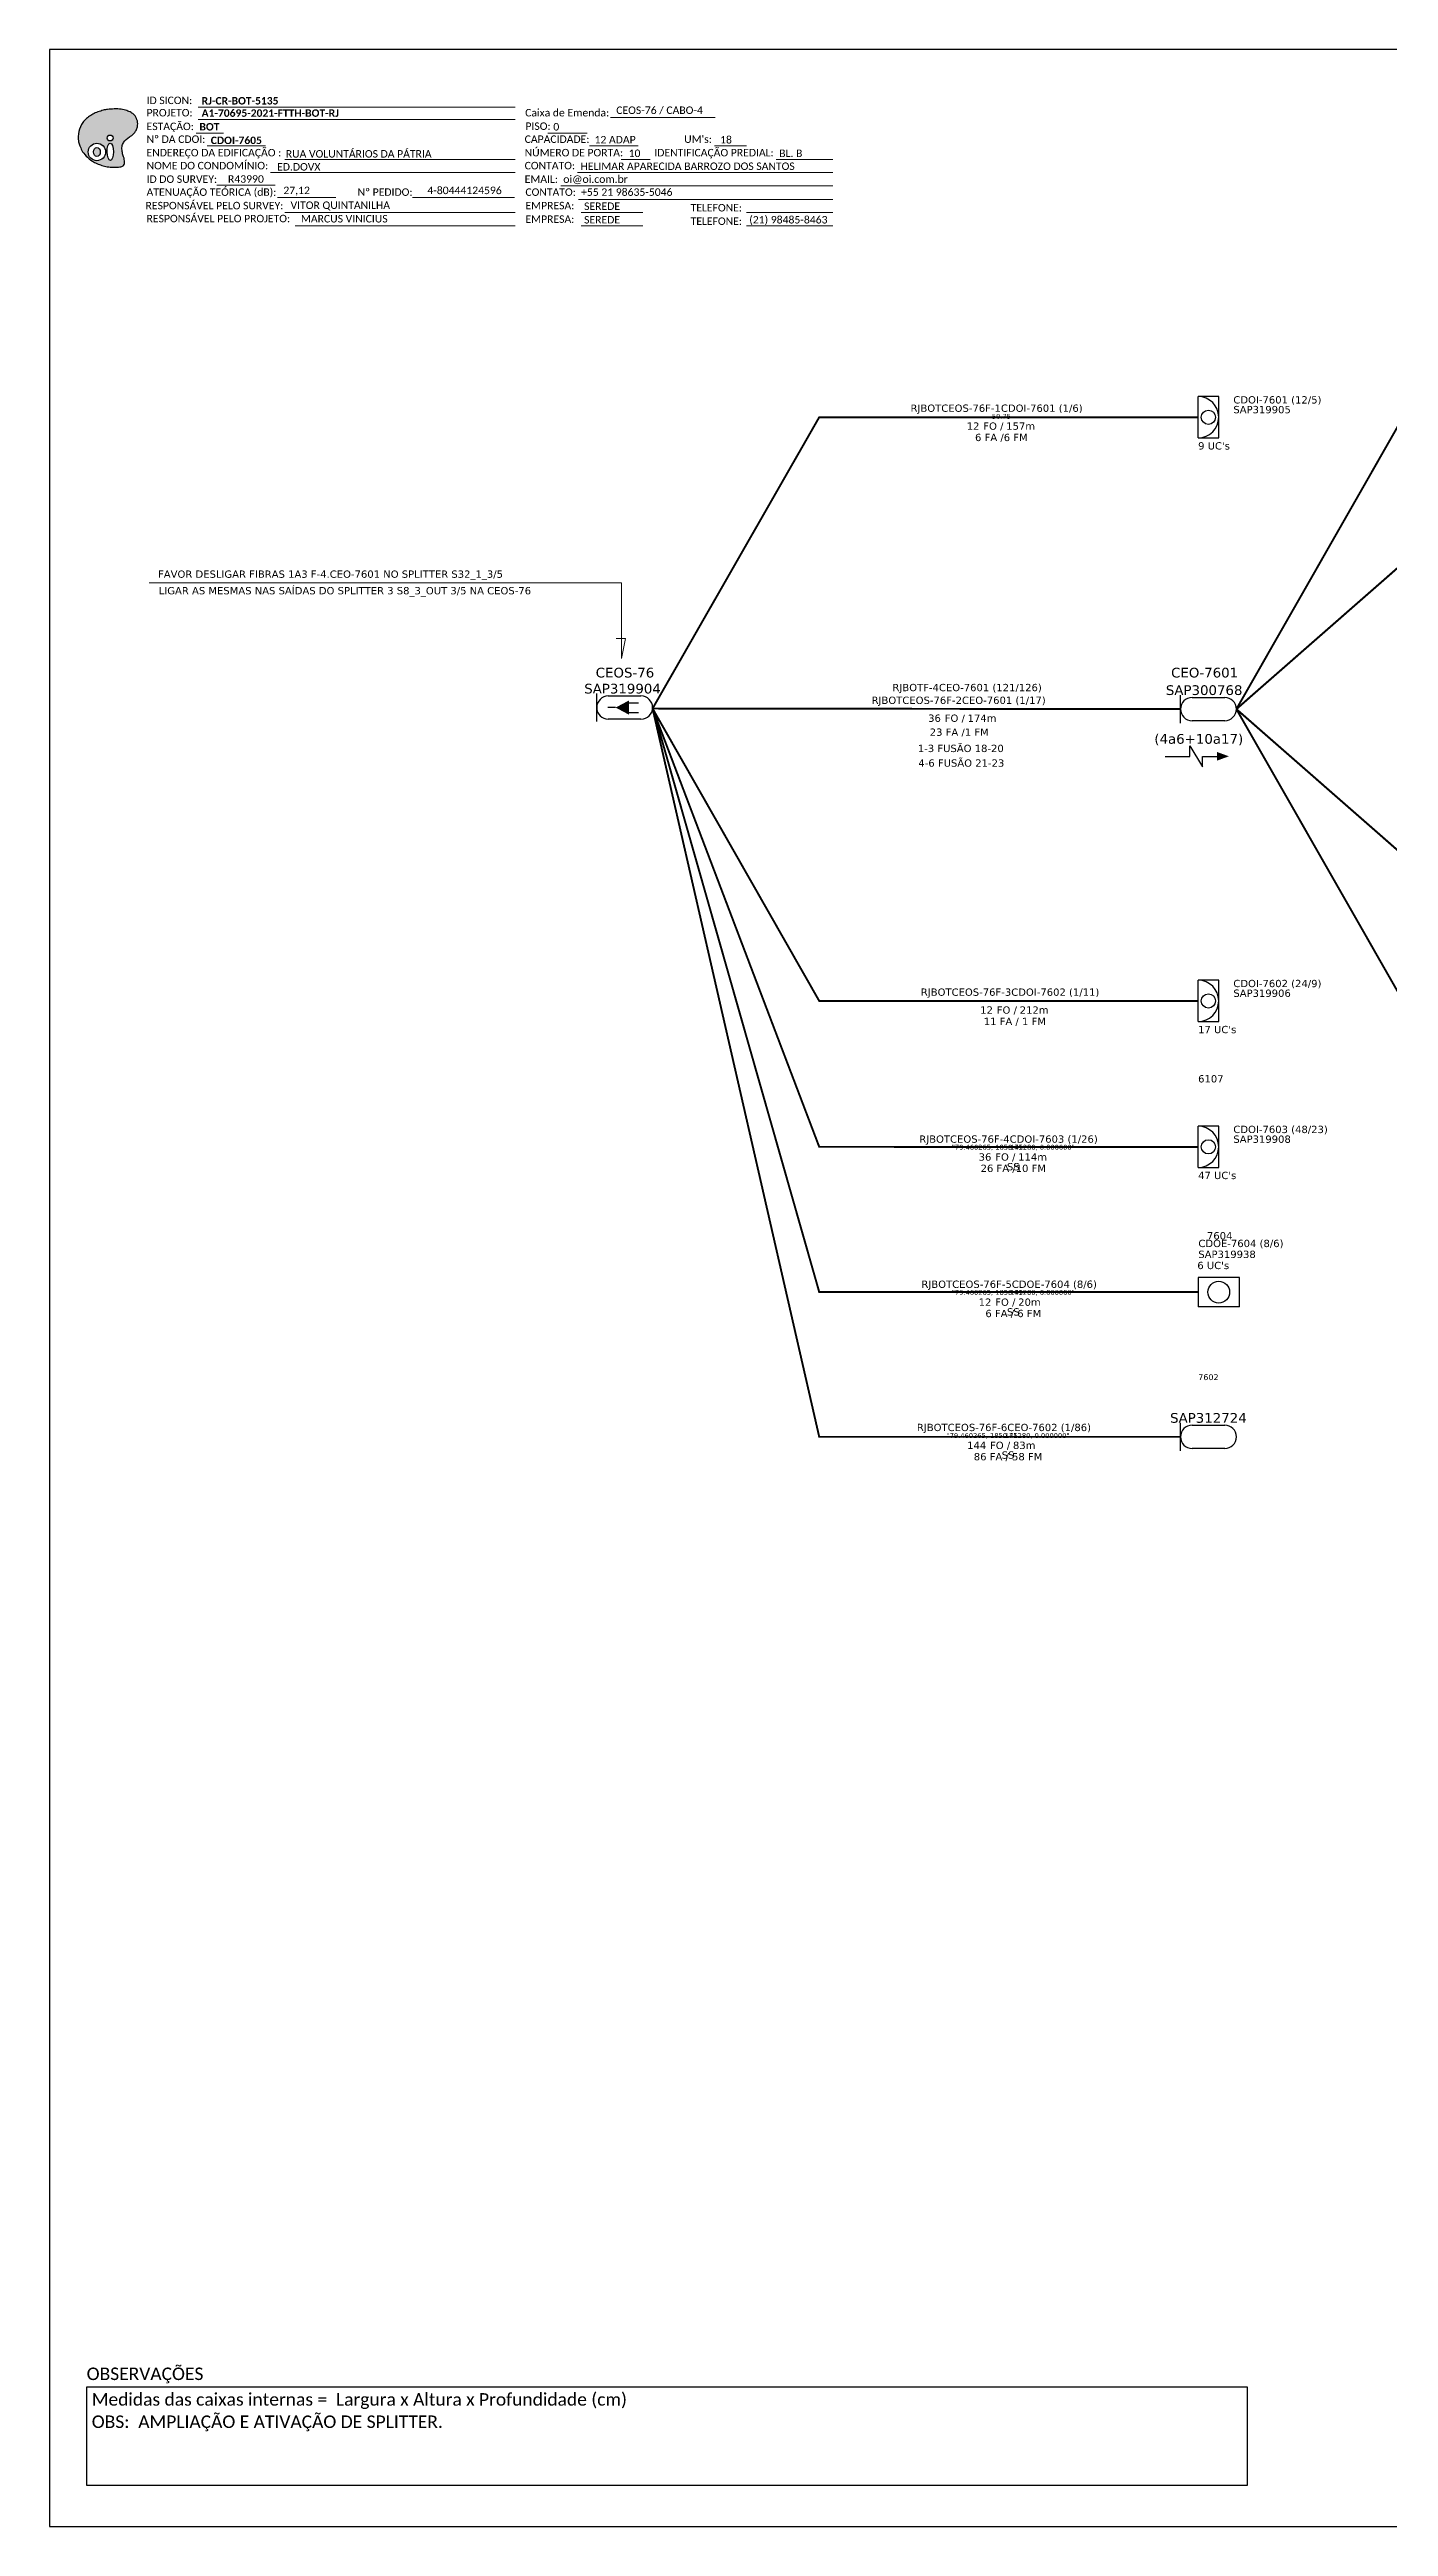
# Model space of a CAD drawing. Header units: millimetres. Extents: x 77568 to 79317, y 17557 to 18151.
# Drawn here: x 77568 to 77889, y 17557 to 18151 of the extents above; entities that cross this region are included whole.
import ezdxf
from ezdxf.enums import TextEntityAlignment as Align

# ---------------------------------------------------------------- set-up
doc = ezdxf.new("R2010")
doc.units = ezdxf.units.MM
doc.header["$LTSCALE"] = 0.1
doc.header["$MEASUREMENT"] = 0
for name, color, linetype in [('CD a instalar', 1, 'Continuous'), ('CDO_INTERIOR', 1, 'Continuous'), ('CDOE', 1, 'Continuous'), ('CEO', 1, 'Continuous'), ('CEOS', 1, 'Continuous'), ('SETA', 7, 'Continuous')]:
    doc.layers.add(name, color=color, linetype=linetype)
doc.layers.add('Texto_Cabos', color=1, linetype='Continuous', lineweight=20)
doc.styles.add('siredit', font='verdana.ttf')
doc.styles.add('WMF-Calibri0', font='calibri.ttf')
doc.styles.add('WMF-Calibri1', font='calibrib.ttf')

# ---------------------------------------------------------------- blocks, each defined once
blk = doc.blocks.new('OI')
h = blk.add_hatch(color=40)
edge = h.paths.add_edge_path()
edge.add_spline(control_points=[(4.35, -0.67), (3.92, -0.99), (3.26, -1.5), (2.81, -2.59), (2.9, -3.5), (3.06, -4.27), (3.31, -4.85), (3.37, -5.39), (3.4, -5.88), (3.2, -6.4), (2.54, -6.61), (1.65, -6.63), (0.55, -6.67), (-0.56, -6.42), (-1.61, -6.14), (-2.77, -5.61), (-3.92, -4.77), (-4.89, -3.7), (-5.34, -2.65), (-5.6, -1.94), (-5.85, -0.96), (-5.71, 0.47), (-5.1, 2.02), (-4.14, 3.02), (-3.3, 3.61), (-2.37, 4.16), (-1.36, 4.44), (-0.56, 4.7), (0.79, 4.85), (2.24, 4.97), (3.79, 4.57), (4.67, 4.21), (5.44, 3.65), (5.76, 2.99), (6.03, 2.21), (6.01, 1.46), (5.72, 0.64), (5.31, 0.08), (4.88, -0.38), (4.51, -0.55), (4.35, -0.67)], knot_values=[0, 0, 0, 0, 1.60434, 2.417191, 3.427595, 4.282808, 4.776746, 5.304182, 5.888771, 6.258406, 6.858137, 7.79129, 8.986195, 10.124242, 11.187857, 12.242908, 13.953784, 15.414161, 16.515391, 17.349188, 17.675853, 19.552021, 21.515531, 22.568638, 23.63245, 24.621084, 25.782718, 26.745347, 27.142653, 29.870543, 31.004649, 31.921532, 32.709589, 33.801391, 34.042471, 35.192333, 35.971461, 36.628871, 37.254359, 37.836911, 37.836911, 37.836911, 37.836911], degree=3, periodic=0)
h.paths.add_polyline_path([(1.13, -0.87, -1), (-0.04, -0.87, -1)], flags=16)
edge = h.paths.add_edge_path(flags=16)
edge.add_ellipse((0.56, -3.59), major_axis=(-0.02, 1.71), ratio=0.361305, start_angle=0, end_angle=360)
h.paths.add_polyline_path([(-0.36, -3.62, -1), (-3.8, -3.62, -1)], flags=16)
edge = h.paths.add_edge_path(flags=0)
edge.add_ellipse((-2.08, -3.62), major_axis=(0, 0.885), ratio=0.758294, start_angle=0, end_angle=360)
at = {"color": 40}
for centre, radius in [((-2.08, -3.62), 1.72), ((0.54, -0.87), 0.587)]:
    blk.add_circle(centre, radius, dxfattribs=at)
blk.add_ellipse((-2.08, -3.62), major_axis=(0, 0.885), ratio=0.758294, start_param=-3.141592653589792, end_param=3.141592653589792, dxfattribs=at)
blk.add_ellipse((0.56, -3.59), major_axis=(-0.02, 1.71), ratio=0.361305, dxfattribs=at)
at = {"color": 40, "start_tangent": (-0.800898, -0.598801), "end_tangent": (-0.800898, -0.598801)}
blk.add_spline([(4.35, -0.67), (3.2, -1.78), (2.9, -2.54), (2.92, -3.55), (3.12, -4.38), (3.28, -4.85), (3.37, -5.37), (3.35, -5.95), (3.2, -6.29), (2.66, -6.55), (1.73, -6.63), (0.54, -6.62), (-0.58, -6.41), (-1.6, -6.11), (-2.56, -5.67), (-3.95, -4.67), (-4.89, -3.56), (-5.37, -2.56), (-5.64, -1.78), (-5.72, -1.46), (-5.63, 0.42), (-4.84, 2.22), (-4.13, 2.99), (-3.27, 3.62), (-2.4, 4.09), (-1.3, 4.47), (-0.37, 4.72), (0.02, 4.77), (2.75, 4.8), (3.85, 4.53), (4.69, 4.16), (5.31, 3.68), (5.85, 2.73), (5.93, 2.5), (5.94, 1.35), (5.67, 0.62), (5.29, 0.08), (4.84, -0.36), (4.35, -0.67)], degree=3, dxfattribs=at)

msp = doc.modelspace()

# ---------------------------------------------------------------- linework, layer by layer
at = {"linetype": 'Continuous'}
msp.add_lwpolyline([(78406.88, 18151.11), (77568.32, 18151.11), (77568.32, 17557.11), (78406.88, 17557.11), (78406.88, 18151.11)], dxfattribs=at)
at = {"color": 7, "lineweight": 0}
for points in [[(77603.98, 18137.28), (77679.96, 18137.28)], [(77603.47, 18131.05), (77610.02, 18131.05)], [(77603.98, 18134.33), (77679.96, 18134.33)], [(77687.75, 18131.09), (77697.24, 18131.09)], [(77702.8, 18134.82), (77727.93, 18134.82)], [(77606.13, 18127.98), (77620.07, 18127.98)], [(77624.7, 18124.74), (77679.96, 18124.74)], [(77697.8, 18127.98), (77709.42, 18127.98)], [(77705.39, 18124.74), (77712.33, 18124.74)], [(77727.74, 18127.98), (77735.41, 18127.98)], [(77742.56, 18124.74), (77756.12, 18124.74)], [(77608.45, 18118.56), (77622.39, 18118.56)], [(77621.29, 18121.63), (77679.96, 18121.63)], [(77690.88, 18118.39), (77756.14, 18118.39)], [(77694.92, 18121.63), (77756.14, 18121.63)], [(77622.98, 18115.6), (77636.93, 18115.6)], [(77624.7, 18112.04), (77679.96, 18112.04)], [(77655.32, 18115.6), (77679.81, 18115.6)], [(77695.16, 18115.15), (77756.14, 18115.15)], [(77695.77, 18112.04), (77710.57, 18112.04)], [(77735.38, 18112.04), (77756.14, 18112.04)], [(77627.19, 18108.81), (77679.96, 18108.81)], [(77695.77, 18108.81), (77710.57, 18108.81)], [(77735.38, 18108.81), (77756.14, 18108.81)]]:
    msp.add_lwpolyline(points, dxfattribs=at)
at = {"color": 0}
msp.add_lwpolyline([(77841.69, 17981.6), (77841.69, 17984.13), (77844.72, 17979.07), (77844.72, 17981.6)], dxfattribs=at)
msp.add_lwpolyline([(77577.24, 17590.61), (77855.49, 17590.61), (77855.49, 17566.9), (77577.24, 17566.9)], close=True, dxfattribs=at)
at = {"layer": 'CD a instalar', "color": 7, "linetype": 'Continuous', "const_width": 0.467}
for points in [[(77712.9, 17993.08), (77752.85, 18062.93), (77843.68, 18062.93)], [(77712.9, 17993.08), (77752.85, 17818.42), (77839.46, 17818.42)], [(77712.9, 17993.08), (77752.85, 17887.97), (77843.68, 17887.92)], [(77712.9, 17993.08), (77752.85, 17922.96), (77843.68, 17922.92)], [(77712.91, 17993.3), (77752.85, 17853.16), (77843.68, 17853.12)], [(77852.87, 17992.94), (77892.82, 17922.96), (77983.65, 17922.92)], [(77852.87, 17992.94), (77892.82, 17957.95), (77983.65, 17957.91)]]:
    msp.add_lwpolyline(points, dxfattribs=at)
at = {"layer": 'CD a instalar', "color": 1, "linetype": 'Continuous', "const_width": 0.467}
msp.add_lwpolyline([(77852.87, 17992.94), (77892.82, 18062.93), (77983.65, 18062.88)], dxfattribs=at)
at = {"layer": 'CD a instalar', "color": 0, "linetype": 'Continuous', "const_width": 0.467}
msp.add_lwpolyline([(77852.87, 17992.94), (77892.82, 18027.94), (77983.65, 18027.89)], dxfattribs=at)
at = {"layer": 'CD a instalar', "color": 5, "linetype": 'Continuous', "const_width": 0.467}
msp.add_lwpolyline([(77712.9, 17993.08), (77839.46, 17992.94), (77839.46, 17992.94)], dxfattribs=at)
at = {"layer": 'CDO_INTERIOR', "color": 7}
for p, q in [((77848.64, 18067.88), (77843.69, 18067.89)), ((77848.64, 18057.97), (77848.64, 18067.88)), ((77843.68, 18057.97), (77848.64, 18057.97)), ((77848.64, 17927.91), (77843.69, 17927.92)), ((77848.64, 17918), (77848.64, 17927.91)), ((77843.68, 17918), (77848.64, 17918)), ((77848.64, 17892.92), (77843.69, 17892.93)), ((77848.64, 17883.01), (77848.64, 17892.92)), ((77843.68, 17883.01), (77848.64, 17883.01))]:
    msp.add_line(p, q, dxfattribs=at)
for points in [[(77843.68, 18057.97), (77843.69, 18067.89)], [(77843.68, 17918), (77843.69, 17927.92)], [(77843.68, 17883.01), (77843.69, 17892.93)]]:
    msp.add_lwpolyline(points, dxfattribs=at)
for centre in [(77846.16, 18062.93), (77846.16, 17922.96), (77846.16, 17887.97)]:
    msp.add_circle(centre, 1.71, dxfattribs=at)
for centre in [(77843.68, 18062.93), (77843.68, 17922.96), (77843.68, 17887.97)]:
    msp.add_arc(centre, 4.96, 269.97241, 89.97241, dxfattribs=at)
at = {"layer": 'CDOE', "color": 7}
for p, q in [((77843.68, 17856.64), (77843.68, 17849.59)), ((77853.6, 17856.64), (77843.68, 17856.64)), ((77853.6, 17849.59), (77853.6, 17856.64)), ((77853.6, 17849.59), (77843.68, 17849.59))]:
    msp.add_line(p, q, dxfattribs=at)
msp.add_circle((77848.64, 17853.12), 2.61, dxfattribs=at)
at = {"layer": 'CEO', "color": 5}
for p, q in [((77842.25, 17995.74), (77850.08, 17995.74)), ((77850.08, 17990.15), (77842.25, 17990.15))]:
    msp.add_line(p, q, dxfattribs=at)
at = {"layer": 'CEO', "color": 7}
for p, q in [((77842.25, 17821.21), (77850.08, 17821.21)), ((77850.08, 17815.63), (77842.25, 17815.63))]:
    msp.add_line(p, q, dxfattribs=at)
at = {"layer": 'CEO', "color": 5}
msp.add_lwpolyline([(77839.46, 17989.58), (77839.46, 17996.31)], dxfattribs=at)
at = {"layer": 'CEO', "color": 7}
msp.add_lwpolyline([(77839.46, 17815.05), (77839.46, 17821.78)], dxfattribs=at)
at = {"layer": 'CEO', "color": 5}
for centre, start, end in [((77842.25, 17992.94), 90, 270), ((77850.08, 17992.94), 270, 90)]:
    msp.add_arc(centre, 2.79, start, end, dxfattribs=at)
at = {"layer": 'CEO', "color": 7}
for centre, start, end in [((77842.25, 17818.42), 90, 270), ((77850.08, 17818.42), 270, 90)]:
    msp.add_arc(centre, 2.79, start, end, dxfattribs=at)
at = {"layer": 'CEOS', "color": 5}
for p, q in [((77702.29, 17996.1), (77710.12, 17996.1)), ((77710.12, 17990.51), (77702.29, 17990.51))]:
    msp.add_line(p, q, dxfattribs=at)
for points in [[(77699.5, 17989.94), (77699.5, 17996.67)], [(77704.04, 17993.31), (77702.16, 17993.31)], [(77707.13, 17994.41), (77709.51, 17994.41)], [(77707.13, 17992.09), (77709.51, 17992.09)]]:
    msp.add_lwpolyline(points, dxfattribs=at)
msp.add_lwpolyline([(77704.04, 17993.31, 0, 3.45, 0), (77707.28, 17993.31, 3.45, 3.45, 0)], format="xyseb", dxfattribs=at)
for centre, start, end in [((77702.29, 17993.31), 90, 270), ((77710.12, 17993.31), 270, 90)]:
    msp.add_arc(centre, 2.79, start, end, dxfattribs=at)
at = {"layer": 'SETA', "color": 0}
for points in [[(77835.76, 17981.6), (77841.69, 17981.6)], [(77844.72, 17981.6), (77849.29, 17981.6)]]:
    msp.add_lwpolyline(points, dxfattribs=at)
msp.add_solid([(77848.2, 17982.67), (77851.08, 17981.62), (77848.2, 17980.57)], dxfattribs=at)
at = {"layer": 'Texto_Cabos', "color": 1, "linetype": 'Continuous'}
msp.add_lwpolyline([(77592.17, 18023.26), (77705.42, 18023.26), (77705.42, 18005.09), (77706.42, 18009.91), (77704.17, 18009.91)], dxfattribs=at)

# ---------------------------------------------------------------- block references
at = {"color": 7, "xscale": 1.2139239251676, "yscale": 1.213923925162815, "zscale": 1.213923925163967, "rotation": 0.1532896023300561}
msp.add_blockref('OI', (77582.18, 18130.95), dxfattribs=at)

# ---------------------------------------------------------------- texts
at = {"color": 7, "lineweight": 0, "style": 'WMF-Calibri0'}
for s, height, p in [('PROJETO:', 1.793, (77591.58, 18135.07)), ('ID SICON:', 1.793, (77591.58, 18138.03)), ('Caixa de Emenda:', 1.7927, (77682.34, 18135.07)), ('ESTAÇÃO:', 1.793, (77591.58, 18131.79)), ('Nº DA CDOI:', 1.7927, (77591.58, 18128.72)), ('CAPACIDADE:', 1.7927, (77682.23, 18128.72)), ('PISO:', 1.793, (77682.41, 18131.84)), ("UM's:", 1.793, (77720.47, 18128.72)), ('ENDEREÇO DA EDIFICAÇÃO :', 1.7927, (77591.58, 18125.49)), ('NOME DO CONDOMÍNIO:', 1.7927, (77591.58, 18122.38)), ('CONTATO:', 1.793, (77682.23, 18122.38)), ('NÚMERO DE PORTA:', 1.7927, (77682.23, 18125.49)), ('IDENTIFICAÇÃO PREDIAL:', 1.7927, (77713.31, 18125.49)), ('ATENUAÇÃO TEÓRICA (dB):', 1.7927, (77591.58, 18116.03)), ('ID DO SURVEY:', 1.7927, (77591.58, 18119.14)), ('Nº PEDIDO:', 1.793, (77642.17, 18116.03)), ('EMAIL:  oi@oi.com.br', 1.7927, (77682.23, 18119.14)), ('CONTATO:  +55 21 98635-5046', 1.7927, (77682.41, 18116.03)), ('RESPONSÁVEL PELO SURVEY:', 1.7927, (77591.34, 18112.79)), ('RESPONSÁVEL PELO PROJETO:', 1.7927, (77591.58, 18109.68)), ('EMPRESA:', 1.793, (77682.41, 18112.79)), ('EMPRESA:', 1.793, (77682.41, 18109.55)), ('TELEFONE:', 1.793, (77722.02, 18112.28)), ('TELEFONE:', 1.793, (77722.02, 18109.05))]:
    msp.add_text(s, height=height, dxfattribs=at).set_placement(p)
at = {"color": 0}
for s, height, style, p in [('A1-70695-2021-FTTH-BOT-RJ', 1.7927, 'WMF-Calibri1', (77604.78, 18134.98)), ('RJ-CR-BOT-5135', 1.7927, 'WMF-Calibri1', (77604.78, 18137.93)), ('R43990', 1.793, 'WMF-Calibri0', (77611.1, 18119.17)), ('27,12', 1.793, 'WMF-Calibri0', (77624.38, 18116.44)), ('4-80444124596', 1.7927, 'WMF-Calibri0', (77658.89, 18116.44))]:
    msp.add_text(s, height=height, dxfattribs=dict(at, style=style)).set_placement(p)
at = {"color": 7}
for s, height, style, p in [('CEOS-76 / CABO-4', 1.7927, 'WMF-Calibri0', (77704.19, 18135.66)), ('BOT', 1.793, 'WMF-Calibri1', (77604.26, 18131.7)), ('0', 1.79, 'WMF-Calibri0', (77689.1, 18131.69)), ('12 ADAP', 1.793, 'WMF-Calibri0', (77698.98, 18128.6)), ('18', 1.793, 'WMF-Calibri0', (77729.09, 18128.58)), ('ED.DOVX', 1.793, 'WMF-Calibri0', (77622.87, 18122.09)), ('RUA VOLUNTÁRIOS DA PÁTRIA', 1.7927, 'WMF-Calibri0', (77624.96, 18125.2)), ('HELIMAR APARECIDA BARROZO DOS SANTOS', 1.7927, 'WMF-Calibri0', (77695.62, 18122.23)), ('10', 1.793, 'WMF-Calibri0', (77707.16, 18125.34)), ('BL. B', 1.793, 'WMF-Calibri0', (77743.26, 18125.34)), ('VITOR QUINTANILHA', 1.7927, 'WMF-Calibri0', (77626.1, 18112.88)), ('MARCUS VINICIUS', 1.7927, 'WMF-Calibri0', (77628.59, 18109.64)), ('SEREDE', 1.793, 'WMF-Calibri0', (77696.48, 18112.64)), ('SEREDE', 1.793, 'WMF-Calibri0', (77696.48, 18109.4)), ('(21) 98485-8463', 1.7927, 'WMF-Calibri0', (77736.08, 18109.4))]:
    msp.add_text(s, height=height, dxfattribs=dict(at, style=style)).set_placement(p)
at = {"color": 7, "style": 'WMF-Calibri1'}
msp.add_text('CDOI-7605', height=1.793, dxfattribs=at).set_placement((77613.1, 18128.44), align=Align.CENTER)
at = {"style": 'WMF-Calibri0'}
msp.add_text('OBSERVAÇÕES', height=3, dxfattribs=at).set_placement((77577.22, 17592.22))
at = {"char_height": 3, "width": 277.1819, "attachment_point": 1, "style": 'WMF-Calibri0'}
for s, insert in [('Medidas das caixas internas =  Largura x Altura x Profundidade (cm)', (77578.44, 17589.08)), ('OBS:  AMPLIAÇÃO E ATIVAÇÃO DE SPLITTER.', (77578.44, 17583.73))]:
    msp.add_mtext(s, dxfattribs=dict(at, insert=insert))
at = {"layer": 'CDO_INTERIOR', "color": 7, "linetype": 'Continuous', "style": 'siredit'}
for s, height, p in [('CDOI-7601 (12/5)', 1.7496, (77852.14, 18067.11)), ('SAP319905', 1.75, (77852.14, 18064.77)), ("9 UC's", 1.75, (77843.69, 18056.07)), ('CDOI-7602 (24/9)', 1.7496, (77852.14, 17927.14)), ('SAP319906', 1.75, (77852.14, 17924.81)), ("17 UC's", 1.75, (77843.69, 17916.1)), ('6107', 1.75, (77843.69, 17904.28)), ('CDOI-7603 (48/23)', 1.7496, (77852.14, 17892.15)), ('SAP319908', 1.75, (77852.14, 17889.81)), ("47 UC's", 1.75, (77843.69, 17881.11))]:
    msp.add_text(s, height=height, rotation=359.97241, dxfattribs=at).set_placement(p, align=Align.MIDDLE_LEFT)
at = {"layer": 'CDOE', "color": 7, "linetype": 'Continuous', "style": 'siredit'}
for s, height, p in [('7604', 1.75, (77845.81, 17866.64)), ('CDOE-7604 (8/6)', 1.7496, (77843.76, 17864.8)), ('SAP319938', 1.75, (77843.74, 17862.19)), ("6 UC's", 1.75, (77843.5, 17859.52))]:
    msp.add_text(s, height=height, dxfattribs=at).set_placement(p, align=Align.MIDDLE_LEFT)
at = {"layer": 'CEO', "color": 5, "linetype": 'Continuous', "style": 'siredit'}
msp.add_text('SAP300768  ', height=2.3328, dxfattribs=at).set_placement((77846.16, 17997.49), align=Align.MIDDLE_CENTER)
at = {"layer": 'CEO', "color": 7, "linetype": 'Continuous', "style": 'siredit'}
for s, height, p in [('7602', 1.4, (77846.16, 17832.73)), ('SAP312724', 2.333, (77846.16, 17822.96))]:
    msp.add_text(s, height=height, dxfattribs=at).set_placement(p, align=Align.MIDDLE_CENTER)
at = {"layer": 'CEOS', "color": 5, "linetype": 'Continuous', "style": 'siredit'}
for s, p in [('SAP319904 ', (77706.2, 17997.85)), ('CEOS-76', (77706.28, 18001.69)), ('CEO-7601', (77845.25, 18001.69))]:
    msp.add_text(s, height=2.333, dxfattribs=at).set_placement(p, align=Align.MIDDLE_CENTER)
at = {"layer": 'CEOS', "color": 1, "linetype": 'Continuous', "style": 'siredit'}
msp.add_text('(4a6+10a17)', height=2.3328, dxfattribs=at).set_placement((77843.85, 17985.8), align=Align.MIDDLE_CENTER)
at = {"layer": 'Texto_Cabos', "color": 7, "linetype": 'Continuous', "style": 'siredit'}
for s, p in [('RJBOTCEOS-76F-1CDOI-7601 (1/6)', (77774.74, 18064.23)), ('RJBOTCEOS-76F-2CEO-7601 (1/17)', (77765.4, 17994.18)), ('4-6 FUSÃO 21-23', (77776.62, 17979.13)), ('1-3 FUSÃO 18-20', (77776.49, 17982.64)), ('RJBOTCEOS-76F-3CDOI-7602 (1/11)', (77777.21, 17924.19)), ('RJBOTCEOS-76F-4CDOI-7603 (1/26)', (77776.84, 17888.95)), ('RJBOTCEOS-76F-5CDOE-7604 (8/6)', (77777.35, 17854.14)), ('RJBOTCEOS-76F-6CEO-7602 (1/86)', (77776.26, 17819.8))]:
    msp.add_text(s, height=1.7496, dxfattribs=at).set_placement(p)
for s, height, p in [('50.75', 1.166, (77796.52, 18063.14)), ('6 FA /6 FM', 1.75, (77796.52, 18058.09)), ('RJBOTF-4CEO-7601 (121/126)', 1.7496, (77788.31, 17998.11)), ('23 FA /1 FM', 1.7496, (77786.42, 17987.41)), ('11 FA / 1 FM', 1.7496, (77799.75, 17918.05)), ('"79.460265, 185.141280, 0.000000"', 1.1664, (77799.38, 17887.87)), ('50.75', 1.166, (77799.38, 17887.87)), ('26 FA /10 FM', 1.7496, (77799.38, 17882.81)), ('SS', 1.75, (77799.38, 17883.2)), ('"79.460265, 185.141280, 0.000000"', 1.1664, (77799.38, 17853.06)), ('50.75', 1.166, (77799.38, 17853.06)), ('6 FA / 6 FM', 1.7496, (77799.38, 17848)), ('SS', 1.75, (77799.38, 17848.39)), ('"79.460265, 185.141280, 0.000000"', 1.1664, (77798.13, 17818.72)), ('86 FA / 58 FM', 1.7496, (77798.13, 17813.66)), ('50.75', 1.166, (77798.13, 17818.72)), ('SS', 1.75, (77798.13, 17814.05))]:
    msp.add_text(s, height=height, dxfattribs=at).set_placement(p, align=Align.MIDDLE_CENTER)
for s, p in [('12', (77791.27, 18060.81)), ('36', (77782.02, 17990.76)), ('12', (77794.5, 17920.77)), ('36', (77794.13, 17885.53)), ('12', (77794.13, 17850.72)), ('144', (77792.88, 17816.38))]:
    msp.add_text(s, height=1.75, dxfattribs=at).set_placement(p, align=Align.MIDDLE_RIGHT)
at = {"layer": 'Texto_Cabos', "color": 7, "style": 'siredit'}
for p in [(77797.03, 18060.81), (77787.78, 17990.76), (77800.26, 17920.77), (77799.89, 17885.53), (77799.89, 17850.72), (77798.64, 17816.38)]:
    msp.add_text('FO /', height=1.75, dxfattribs=at).set_placement(p, align=Align.MIDDLE_RIGHT)
at = {"layer": 'Texto_Cabos', "color": 7, "linetype": 'Continuous', "style": 'siredit'}
for s, p in [('157m', (77797.68, 18060.81)), ('174m', (77788.43, 17990.76)), ('212m', (77800.92, 17920.77)), ('114m', (77800.55, 17885.53)), ('20m', (77800.55, 17850.72)), ('83m', (77799.3, 17816.38))]:
    msp.add_text(s, height=1.75, dxfattribs=at).set_placement(p, align=Align.MIDDLE_LEFT)
at = {"layer": 'Texto_Cabos', "color": 1, "linetype": 'Continuous', "style": 'siredit'}
for s, p in [('FAVOR DESLIGAR FIBRAS 1A3 F-4.CEO-7601 NO SPLITTER S32_1_3/5  ', (77636.44, 18025.31)), ('LIGAR AS MESMAS NAS SAÍDAS DO SPLITTER 3 S8_3_OUT 3/5 NA CEOS-76', (77639.13, 18021.34))]:
    msp.add_text(s, height=1.7496, dxfattribs=at).set_placement(p, align=Align.MIDDLE_CENTER)

doc.saveas('drawing.dxf')
